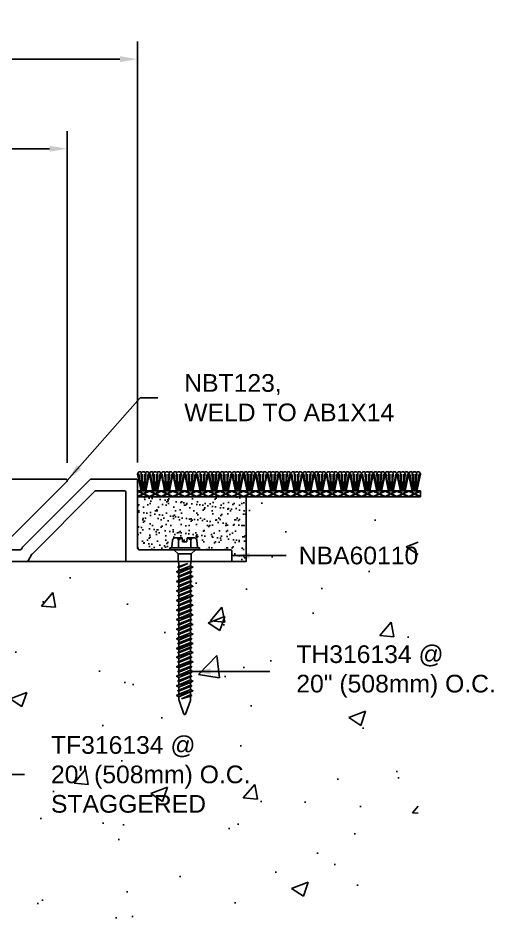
# Model space of a CAD drawing. Header units: inches. Extents: x -2.5 to 41.1, y -5.8 to 5.
# Drawn here: x 14.1 to 19.35, y -4.59 to 4.99 of the extents above; entities that cross this region are included whole.
import ezdxf

# ---------------------------------------------------------------- set-up
doc = ezdxf.new("R2010")
doc.units = ezdxf.units.IN
doc.header["$MEASUREMENT"] = 0
for name, color, linetype in [('Anchors', 4, 'Continuous'), ('Conditions', 1, 'Continuous'), ('Dimensions', 3, 'Continuous'), ('Metals', 7, 'Continuous'), ('Text', 2, 'Continuous')]:
    doc.layers.add(name, color=color, linetype=linetype)
doc.styles.add('ARIAL', font='arial.ttf')
doc.dimstyles.new('Arial', dxfattribs={"dimscale": 1.5, "dimtxt": 0.125, "dimasz": 0.125, "dimexe": 0.125, "dimexo": 0.125, "dimgap": 0.125, "dimtad": 0, "dimtih": 1, "dimtoh": 1, "dimdec": 4, "dimzin": 0, "dimdsep": 46, "dimlunit": 4, "dimtxsty": 'ARIAL', "dimcen": 0.125, "dimadec": 0, "dimazin": 0, "dimtfac": 1, "dimtdec": 4, "dimtofl": 0, "dimtmove": 0, "dimatfit": 3, "dimfxl": 0, "dimfrac": 2, "dimtolj": 1, "dimtzin": 0, "dimarcsym": 0})

# ---------------------------------------------------------------- blocks, each defined once
blk = doc.blocks.new('*D17')
at = {"layer": 'Defpoints', "color": 0}
for p in [(15.3653, 4.5514), (3.1659, 0.0837), (15.3653, 0.0837)]:
    blk.add_point(p, dxfattribs=at)
at = {"layer": 'Dimensions', "color": 0, "lineweight": -2}
for p, q in [((3.1659, 0.2712), (3.1659, 4.7389)), ((15.3653, 0.2712), (15.3653, 4.7389)), ((3.3534, 4.5514), (8.6534, 4.5514)), ((15.1778, 4.5514), (10.0917, 4.5514))]:
    blk.add_line(p, q, dxfattribs=at)
at = {"layer": 'Dimensions', "color": 0}
for points in [[(3.3534, 4.5827), (3.3534, 4.5202), (3.1659, 4.5514)], [(15.1778, 4.5827), (15.1778, 4.5202), (15.3653, 4.5514)]]:
    blk.add_solid(points, dxfattribs=at)
at = {"layer": 'Dimensions', "color": 0, "insert": (9.3725, 4.5514), "char_height": 0.1875, "attachment_point": 5, "style": 'ARIAL'}
blk.add_mtext('\\A1;1\'-0 3/16"\\P [310mm]', dxfattribs=at)
blk = doc.blocks.new('TH316134')
for p, q in [((-0.1352, 0.029), (-0.129, 0.1001)), ((-0.0967, 0.1275), (-0.0272, 0.1275)), ((-0.0645, 0.0188), (-0.0645, 0.1001)), ((-0.0232, 0.0825), (-0.0272, 0.1275)), ((0.0233, 0.0825), (0.0272, 0.1275)), ((0.0272, 0.1275), (0.0967, 0.1275)), ((0.0645, 0.0188), (0.0645, 0.1001)), ((0.1352, 0.029), (0.129, 0.1001)), ((-0.1568, 0.0188), (0.1568, 0.0188)), ((-0.1568, 0), (-0.1568, 0.0188)), ((-0.1568, 0), (0.1568, 0)), ((-0.1148, 0), (-0.0697, -0.045)), ((-0.0232, 0.0825), (0.0233, 0.0825)), ((0.1148, 0), (0.0698, -0.045)), ((0.1568, 0.0188), (0.1568, 0)), ((-0.0862, -0.2344), (0.0863, -0.1836)), ((-0.0737, -0.1836), (0.0321, -0.1471)), ((0.0321, -0.1471), (-0.0623, -0.1898)), ((-0.0623, -0.1774), (0.0321, -0.1471)), ((0.0623, -0.1707), (-0.0623, -0.2215)), ((-0.0862, -0.3359), (0.0863, -0.2852)), ((-0.0737, -0.2852), (0.0737, -0.2344)), ((0.0623, -0.1965), (-0.0623, -0.2473)), ((-0.0623, -0.279), (0.0623, -0.2282)), ((0.0623, -0.2405), (-0.0623, -0.2913)), ((0.0623, -0.2722), (-0.0623, -0.323)), ((-0.0737, -0.3867), (0.0737, -0.3359)), ((0.0623, -0.2981), (-0.0623, -0.3489)), ((-0.0623, -0.3806), (0.0623, -0.3298)), ((0.0623, -0.3421), (-0.0623, -0.3929)), ((0.0623, -0.3738), (-0.0623, -0.4246)), ((-0.0862, -0.4375), (0.0863, -0.3867)), ((-0.0737, -0.4883), (0.0737, -0.4375)), ((0.0623, -0.3996), (-0.0623, -0.4504)), ((-0.0623, -0.4821), (0.0623, -0.4313)), ((0.0623, -0.4437), (-0.0623, -0.4944)), ((0.0623, -0.4754), (-0.0623, -0.5261)), ((-0.0862, -0.5391), (0.0863, -0.4883)), ((-0.0737, -0.5898), (0.0737, -0.5391)), ((0.0623, -0.5012), (-0.0623, -0.552)), ((-0.0623, -0.5837), (0.0623, -0.5329)), ((0.0623, -0.5452), (-0.0623, -0.596)), ((-0.0862, -0.6406), (0.0863, -0.5898)), ((-0.0737, -0.6914), (0.0737, -0.6406)), ((0.0623, -0.5769), (-0.0623, -0.6277)), ((0.0623, -0.6028), (-0.0623, -0.6535)), ((-0.0623, -0.6852), (0.0623, -0.6345)), ((0.0623, -0.6468), (-0.0623, -0.6976)), ((-0.0862, -0.7422), (0.0863, -0.6914)), ((-0.0737, -0.793), (0.0737, -0.7422)), ((0.0623, -0.6785), (-0.0623, -0.7293)), ((0.0623, -0.7043), (-0.0623, -0.7551)), ((-0.0623, -0.7868), (0.0623, -0.736)), ((0.0623, -0.7484), (-0.0623, -0.7991)), ((-0.0862, -0.8437), (0.0863, -0.793)), ((-0.0737, -0.8945), (0.0737, -0.8437)), ((0.0623, -0.78), (-0.0623, -0.8308)), ((0.0623, -0.8059), (-0.0623, -0.8567)), ((-0.0623, -0.8884), (0.0623, -0.8376)), ((0.0623, -0.8499), (-0.0623, -0.9007)), ((-0.0862, -0.9453), (0.0863, -0.8945)), ((-0.0737, -0.9961), (0.0737, -0.9453)), ((0.0623, -0.8816), (-0.0623, -0.9324)), ((0.0623, -0.9075), (-0.0623, -0.9582)), ((-0.0623, -0.9899), (0.0623, -0.9391)), ((0.0623, -0.9515), (-0.0623, -1.0023)), ((-0.0862, -1.0469), (0.0863, -0.9961)), ((-0.0737, -1.0898), (0.0737, -1.0391)), ((0.0623, -0.9832), (-0.0623, -1.034)), ((0.0623, -1.009), (-0.0623, -1.0598)), ((-0.0623, -1.0837), (0.0623, -1.0329)), ((0.0623, -1.0452), (-0.0623, -1.096)), ((-0.0862, -1.1406), (0.0863, -1.0898)), ((-0.0737, -1.1914), (0.0737, -1.1406)), ((0.0623, -1.0769), (-0.0623, -1.1277)), ((0.0623, -1.1028), (-0.0623, -1.1535)), ((-0.0623, -1.1852), (0.0623, -1.1345)), ((0.0623, -1.1468), (-0.0623, -1.1976)), ((-0.0862, -1.2422), (0.0863, -1.1914)), ((-0.0737, -1.293), (0.0737, -1.2422)), ((0.0623, -1.1785), (-0.0623, -1.2293)), ((0.0623, -1.2043), (-0.0623, -1.2551)), ((-0.0623, -1.2868), (0.0623, -1.236)), ((-0.0862, -1.3437), (0.0863, -1.293)), ((0.0623, -1.2484), (-0.0623, -1.2991)), ((0.0623, -1.28), (-0.0623, -1.3308)), ((0.0623, -1.3059), (-0.0623, -1.3567)), ((-0.0623, -1.3884), (0.0623, -1.3376)), ((-0.0862, -1.4453), (0.0863, -1.3945)), ((-0.0737, -1.3945), (0.0737, -1.3437)), ((0.0623, -1.3499), (-0.0623, -1.4007)), ((0.0623, -1.3816), (-0.0623, -1.4324)), ((0.0623, -1.4075), (-0.0623, -1.4582)), ((-0.0862, -1.5469), (0.0863, -1.4961)), ((-0.0737, -1.4961), (0.0737, -1.4453)), ((-0.0623, -1.4899), (0.0623, -1.4391)), ((0.0623, -1.4515), (-0.0623, -1.5023)), ((0.0623, -1.4832), (-0.0623, -1.534)), ((0.0623, -1.509), (-0.0623, -1.5598)), ((-0.0335, -1.5838), (0.0623, -1.5407)), ((-0.0335, -1.5838), (0.0737, -1.5469)), ((0.0623, -1.553), (-0.0335, -1.5838))]:
    blk.add_line(p, q)
blk.add_lwpolyline([(0.0698, -0.045), (-0.0697, -0.045), (-0.0697, -0.1121, 0.052126), (-0.0687, -0.1217), (-0.0633, -0.1477, -0.052126), (-0.0623, -0.1573), (-0.0623, -0.1774), (-0.0737, -0.1836), (-0.0623, -0.1898), (-0.0623, -0.2215), (-0.0862, -0.2344), (-0.0623, -0.2473), (-0.0623, -0.279), (-0.0737, -0.2852), (-0.0623, -0.2913), (-0.0623, -0.323), (-0.0862, -0.3359), (-0.0623, -0.3489), (-0.0623, -0.3806), (-0.0737, -0.3867), (-0.0623, -0.3929), (-0.0623, -0.4246), (-0.0862, -0.4375), (-0.0623, -0.4504), (-0.0623, -0.4821), (-0.0737, -0.4883), (-0.0623, -0.4944), (-0.0623, -0.5261), (-0.0862, -0.5391), (-0.0623, -0.552), (-0.0623, -0.5837), (-0.0737, -0.5898), (-0.0623, -0.596), (-0.0623, -0.6277), (-0.0862, -0.6406), (-0.0623, -0.6535), (-0.0623, -0.6852), (-0.0737, -0.6914), (-0.0623, -0.6976), (-0.0623, -0.7293), (-0.0862, -0.7422), (-0.0623, -0.7551), (-0.0623, -0.7868), (-0.0737, -0.793), (-0.0623, -0.7991), (-0.0623, -0.8308), (-0.0862, -0.8437), (-0.0623, -0.8567), (-0.0623, -0.8884), (-0.0737, -0.8945), (-0.0623, -0.9007), (-0.0623, -0.9324), (-0.0862, -0.9453), (-0.0623, -0.9582), (-0.0623, -0.9899), (-0.0737, -0.9961), (-0.0623, -1.0023), (-0.0623, -1.034), (-0.0862, -1.0469), (-0.0623, -1.0598), (-0.0623, -1.0837), (-0.0737, -1.0898), (-0.0623, -1.096), (-0.0623, -1.1277), (-0.0862, -1.1406), (-0.0623, -1.1535), (-0.0623, -1.1852), (-0.0737, -1.1914), (-0.0623, -1.1976), (-0.0623, -1.2293), (-0.0862, -1.2422), (-0.0623, -1.2551), (-0.0623, -1.2868), (-0.0737, -1.293), (-0.0623, -1.2991), (-0.0623, -1.3308), (-0.0862, -1.3437), (-0.0623, -1.3567), (-0.0623, -1.3884), (-0.0737, -1.3945), (-0.0623, -1.4007), (-0.0623, -1.4324), (-0.0862, -1.4453), (-0.0623, -1.4582), (-0.0623, -1.4899), (-0.0737, -1.4961), (-0.0623, -1.5023), (-0.0623, -1.534), (-0.0862, -1.5469), (-0.0623, -1.5598), (-0.0623, -1.5857, 0.084437), (-0.0596, -1.601), (-0.0096, -1.7438, 0.648167), (0.0096, -1.7438), (0.0596, -1.601, 0.084437), (0.0623, -1.5857), (0.0623, -1.553), (0.0737, -1.5469), (0.0623, -1.5407), (0.0623, -1.509), (0.0863, -1.4961), (0.0623, -1.4832), (0.0623, -1.4515), (0.0737, -1.4453), (0.0623, -1.4391), (0.0623, -1.4075), (0.0863, -1.3945), (0.0623, -1.3816), (0.0623, -1.3499), (0.0737, -1.3437), (0.0623, -1.3376), (0.0623, -1.3059), (0.0863, -1.293), (0.0623, -1.28), (0.0623, -1.2484), (0.0737, -1.2422), (0.0623, -1.236), (0.0623, -1.2043), (0.0863, -1.1914), (0.0623, -1.1785), (0.0623, -1.1468), (0.0737, -1.1406), (0.0623, -1.1345), (0.0623, -1.1028), (0.0863, -1.0898), (0.0623, -1.0769), (0.0623, -1.0452), (0.0737, -1.0391), (0.0623, -1.0329), (0.0623, -1.009), (0.0863, -0.9961), (0.0623, -0.9832), (0.0623, -0.9515), (0.0737, -0.9453), (0.0623, -0.9391), (0.0623, -0.9075), (0.0863, -0.8945), (0.0623, -0.8816), (0.0623, -0.8499), (0.0737, -0.8437), (0.0623, -0.8376), (0.0623, -0.8059), (0.0863, -0.793), (0.0623, -0.78), (0.0623, -0.7484), (0.0737, -0.7422), (0.0623, -0.736), (0.0623, -0.7043), (0.0863, -0.6914), (0.0623, -0.6785), (0.0623, -0.6468), (0.0737, -0.6406), (0.0623, -0.6345), (0.0623, -0.6028), (0.0863, -0.5898), (0.0623, -0.5769), (0.0623, -0.5452), (0.0737, -0.5391), (0.0623, -0.5329), (0.0623, -0.5012), (0.0863, -0.4883), (0.0623, -0.4754), (0.0623, -0.4437), (0.0737, -0.4375), (0.0623, -0.4313), (0.0623, -0.3996), (0.0863, -0.3867), (0.0623, -0.3738), (0.0623, -0.3421), (0.0737, -0.3359), (0.0623, -0.3298), (0.0623, -0.2981), (0.0863, -0.2852), (0.0623, -0.2722), (0.0623, -0.2405), (0.0737, -0.2344), (0.0623, -0.2282), (0.0623, -0.1965), (0.0863, -0.1836), (0.0623, -0.1707), (0.0623, -0.1573, -0.052126), (0.0633, -0.1477), (0.0687, -0.1217, 0.052126), (0.0698, -0.1121)], format="xyb", close=True)
for centre, radius, start, end in [((-0.0967, 0.0948), 0.0327, 9.28497, 170.71503), ((0, 0.0379), 0.0896, 107.42152, 136.04074), ((0, 0.0379), 0.0896, 43.95926, 72.57848), ((0.0967, 0.0948), 0.0327, 9.28497, 170.71503), ((-0.1464, 0.03), 0.0112, 270, 355), ((0.1464, 0.03), 0.0112, 185, 270)]:
    blk.add_arc(centre, radius, start, end)
blk = doc.blocks.new('*D21')
at = {"layer": 'Defpoints', "color": 0}
for p in [(3.9163, 3.6001), (3.9163, 0.0787), (14.6194, 0.0787)]:
    blk.add_point(p, dxfattribs=at)
at = {"layer": 'Dimensions', "color": 0, "lineweight": -2}
for p, q in [((3.9163, 0.2662), (3.9163, 3.7876)), ((14.6194, 0.2662), (14.6194, 3.7876)), ((4.1038, 3.6001), (8.5948, 3.6001)), ((14.4319, 3.6001), (10.0445, 3.6001))]:
    blk.add_line(p, q, dxfattribs=at)
at = {"layer": 'Dimensions', "color": 0}
for points in [[(4.1038, 3.6313), (4.1038, 3.5688), (3.9163, 3.6001)], [(14.4319, 3.6313), (14.4319, 3.5688), (14.6194, 3.6001)]]:
    blk.add_solid(points, dxfattribs=at)
at = {"layer": 'Dimensions', "color": 0, "insert": (9.3196, 3.6001), "char_height": 0.1875, "attachment_point": 5, "style": 'ARIAL'}
blk.add_mtext('\\A1;10 11/16"\\P [272mm]', dxfattribs=at)
blk = doc.blocks.new('NBT123')
blk.add_lwpolyline([(-0.985, 0.61, 0.414214), (-1, 0.625), (-1.8238, 0.625, 0.668179), (-1.8344, 0.5994), (-1.1144, -0.1206, 0.198912), (-1.1038, -0.125), (0, -0.125, 0.414214), (0.015, -0.11), (0.015, -0.015, 0.414214), (0, 0), (-0.97, 0, -0.414214), (-0.985, 0.015)], format="xyb", close=True)
blk = doc.blocks.new('*U29')
for p, q in [((3, 0.0625), (0, 0.0625)), ((0, 0.0625), (0, 0)), ((0, 0.0603), (0.058, 0.0312)), ((0.058, 0.0312), (0, 0.0022)), ((0, 0), (3, 0)), ((0.0045, 0.0625), (0.0625, 0.0335)), ((0.0625, 0.029), (0.0045, 0)), ((0.1205, 0.0625), (0.0625, 0.0335)), ((0.0625, 0.029), (0.1205, 0)), ((0.125, 0.0603), (0.067, 0.0312)), ((0.067, 0.0312), (0.125, 0.0022)), ((0.125, 0.0603), (0.183, 0.0312)), ((0.183, 0.0312), (0.125, 0.0022)), ((0.1295, 0.0625), (0.1875, 0.0335)), ((0.1875, 0.029), (0.1295, 0)), ((0.2455, 0.0625), (0.1875, 0.0335)), ((0.1875, 0.029), (0.2455, 0)), ((0.25, 0.0603), (0.192, 0.0312)), ((0.192, 0.0312), (0.25, 0.0022)), ((0.25, 0.0603), (0.308, 0.0312)), ((0.308, 0.0312), (0.25, 0.0022)), ((0.2545, 0.0625), (0.3125, 0.0335)), ((0.3125, 0.029), (0.2545, 0)), ((0.3705, 0.0625), (0.3125, 0.0335)), ((0.3125, 0.029), (0.3705, 0)), ((0.375, 0.0603), (0.317, 0.0312)), ((0.317, 0.0312), (0.375, 0.0022)), ((0.375, 0.0603), (0.433, 0.0312)), ((0.433, 0.0312), (0.375, 0.0022)), ((0.3795, 0.0625), (0.4375, 0.0335)), ((0.4375, 0.029), (0.3795, 0)), ((0.4955, 0.0625), (0.4375, 0.0335)), ((0.4375, 0.029), (0.4955, 0)), ((0.5, 0.0603), (0.442, 0.0312)), ((0.442, 0.0312), (0.5, 0.0022)), ((0.5, 0.0603), (0.558, 0.0312)), ((0.558, 0.0312), (0.5, 0.0022)), ((0.5045, 0.0625), (0.5625, 0.0335)), ((0.5625, 0.029), (0.5045, 0)), ((0.6205, 0.0625), (0.5625, 0.0335)), ((0.5625, 0.029), (0.6205, 0)), ((0.625, 0.0603), (0.567, 0.0312)), ((0.567, 0.0312), (0.625, 0.0022)), ((0.625, 0.0603), (0.683, 0.0312)), ((0.683, 0.0312), (0.625, 0.0022)), ((0.6295, 0.0625), (0.6875, 0.0335)), ((0.6875, 0.029), (0.6295, 0)), ((0.7455, 0.0625), (0.6875, 0.0335)), ((0.6875, 0.029), (0.7455, 0)), ((0.75, 0.0603), (0.692, 0.0312)), ((0.692, 0.0312), (0.75, 0.0022)), ((0.75, 0.0603), (0.808, 0.0312)), ((0.808, 0.0312), (0.75, 0.0022)), ((0.7545, 0.0625), (0.8125, 0.0335)), ((0.8125, 0.029), (0.7545, 0)), ((0.8705, 0.0625), (0.8125, 0.0335)), ((0.8125, 0.029), (0.8705, 0)), ((0.875, 0.0603), (0.817, 0.0312)), ((0.817, 0.0312), (0.875, 0.0022)), ((0.875, 0.0603), (0.933, 0.0312)), ((0.933, 0.0312), (0.875, 0.0022)), ((0.8795, 0.0625), (0.9375, 0.0335)), ((0.9375, 0.029), (0.8795, 0)), ((0.9955, 0.0625), (0.9375, 0.0335)), ((0.9375, 0.029), (0.9955, 0)), ((1, 0.0603), (0.942, 0.0312)), ((0.942, 0.0312), (1, 0.0022)), ((1, 0.0603), (1.058, 0.0312)), ((1.058, 0.0312), (1, 0.0022)), ((1.0045, 0.0625), (1.0625, 0.0335)), ((1.0625, 0.029), (1.0045, 0)), ((1.1205, 0.0625), (1.0625, 0.0335)), ((1.0625, 0.029), (1.1205, 0)), ((1.125, 0.0603), (1.067, 0.0312)), ((1.067, 0.0312), (1.125, 0.0022)), ((1.125, 0.0603), (1.183, 0.0312)), ((1.183, 0.0312), (1.125, 0.0022)), ((1.1295, 0.0625), (1.1875, 0.0335)), ((1.1875, 0.029), (1.1295, 0)), ((1.2455, 0.0625), (1.1875, 0.0335)), ((1.1875, 0.029), (1.2455, 0)), ((1.25, 0.0603), (1.192, 0.0312)), ((1.192, 0.0312), (1.25, 0.0022)), ((1.25, 0.0603), (1.308, 0.0312)), ((1.308, 0.0312), (1.25, 0.0022)), ((1.2545, 0.0625), (1.3125, 0.0335)), ((1.3125, 0.029), (1.2545, 0)), ((1.3705, 0.0625), (1.3125, 0.0335)), ((1.3125, 0.029), (1.3705, 0)), ((1.375, 0.0603), (1.317, 0.0312)), ((1.317, 0.0312), (1.375, 0.0022)), ((1.375, 0.0603), (1.433, 0.0312)), ((1.433, 0.0312), (1.375, 0.0022)), ((1.3795, 0.0625), (1.4375, 0.0335)), ((1.4375, 0.029), (1.3795, 0)), ((1.4955, 0.0625), (1.4375, 0.0335)), ((1.4375, 0.029), (1.4955, 0)), ((1.5, 0.0603), (1.442, 0.0312)), ((1.442, 0.0312), (1.5, 0.0022)), ((1.5, 0.0603), (1.558, 0.0312)), ((1.558, 0.0312), (1.5, 0.0022)), ((1.5045, 0.0625), (1.5625, 0.0335)), ((1.5625, 0.029), (1.5045, 0)), ((1.6205, 0.0625), (1.5625, 0.0335)), ((1.5625, 0.029), (1.6205, 0)), ((1.625, 0.0603), (1.567, 0.0312)), ((1.567, 0.0312), (1.625, 0.0022)), ((1.625, 0.0603), (1.683, 0.0312)), ((1.683, 0.0312), (1.625, 0.0022)), ((1.6295, 0.0625), (1.6875, 0.0335)), ((1.6875, 0.029), (1.6295, 0)), ((1.7455, 0.0625), (1.6875, 0.0335)), ((1.6875, 0.029), (1.7455, 0)), ((1.75, 0.0603), (1.692, 0.0312)), ((1.692, 0.0312), (1.75, 0.0022)), ((1.75, 0.0603), (1.808, 0.0312)), ((1.808, 0.0312), (1.75, 0.0022)), ((1.7545, 0.0625), (1.8125, 0.0335)), ((1.8125, 0.029), (1.7545, 0)), ((1.8705, 0.0625), (1.8125, 0.0335)), ((1.8125, 0.029), (1.8705, 0)), ((1.875, 0.0603), (1.817, 0.0312)), ((1.817, 0.0312), (1.875, 0.0022)), ((1.875, 0.0603), (1.933, 0.0312)), ((1.933, 0.0312), (1.875, 0.0022)), ((1.8795, 0.0625), (1.9375, 0.0335)), ((1.9375, 0.029), (1.8795, 0)), ((1.9955, 0.0625), (1.9375, 0.0335)), ((1.9375, 0.029), (1.9955, 0)), ((2, 0.0603), (1.942, 0.0312)), ((1.942, 0.0312), (2, 0.0022)), ((2, 0.0603), (2.058, 0.0312)), ((2.058, 0.0312), (2, 0.0022)), ((2.0045, 0.0625), (2.0625, 0.0335)), ((2.0625, 0.029), (2.0045, 0)), ((2.1205, 0.0625), (2.0625, 0.0335)), ((2.0625, 0.029), (2.1205, 0)), ((2.125, 0.0603), (2.067, 0.0312)), ((2.067, 0.0312), (2.125, 0.0022)), ((2.125, 0.0603), (2.183, 0.0312)), ((2.183, 0.0312), (2.125, 0.0022)), ((2.1295, 0.0625), (2.1875, 0.0335)), ((2.1875, 0.029), (2.1295, 0)), ((2.2455, 0.0625), (2.1875, 0.0335)), ((2.1875, 0.029), (2.2455, 0)), ((2.25, 0.0603), (2.192, 0.0312)), ((2.192, 0.0312), (2.25, 0.0022)), ((2.25, 0.0603), (2.308, 0.0312)), ((2.308, 0.0312), (2.25, 0.0022)), ((2.2545, 0.0625), (2.3125, 0.0335)), ((2.3125, 0.029), (2.2545, 0)), ((2.3705, 0.0625), (2.3125, 0.0335)), ((2.3125, 0.029), (2.3705, 0)), ((2.375, 0.0603), (2.317, 0.0312)), ((2.317, 0.0312), (2.375, 0.0022)), ((2.375, 0.0603), (2.433, 0.0312)), ((2.433, 0.0312), (2.375, 0.0022)), ((2.3795, 0.0625), (2.4375, 0.0335)), ((2.4375, 0.029), (2.3795, 0)), ((2.4955, 0.0625), (2.4375, 0.0335)), ((2.4375, 0.029), (2.4955, 0)), ((2.5, 0.0603), (2.442, 0.0312)), ((2.442, 0.0312), (2.5, 0.0022)), ((2.5, 0.0603), (2.558, 0.0312)), ((2.558, 0.0312), (2.5, 0.0022)), ((2.5045, 0.0625), (2.5625, 0.0335)), ((2.5625, 0.029), (2.5045, 0)), ((2.6205, 0.0625), (2.5625, 0.0335)), ((2.5625, 0.029), (2.6205, 0)), ((2.625, 0.0603), (2.567, 0.0312)), ((2.567, 0.0312), (2.625, 0.0022)), ((2.625, 0.0603), (2.683, 0.0312)), ((2.683, 0.0312), (2.625, 0.0022)), ((2.6295, 0.0625), (2.6875, 0.0335)), ((2.6875, 0.029), (2.6295, 0)), ((2.7455, 0.0625), (2.6875, 0.0335)), ((2.6875, 0.029), (2.7455, 0)), ((2.75, 0.0603), (2.692, 0.0312)), ((2.692, 0.0312), (2.75, 0.0022)), ((2.75, 0.0603), (2.808, 0.0312)), ((2.808, 0.0312), (2.75, 0.0022)), ((2.7545, 0.0625), (2.8125, 0.0335)), ((2.8125, 0.029), (2.7545, 0)), ((2.8705, 0.0625), (2.8125, 0.0335)), ((2.8125, 0.029), (2.8705, 0)), ((2.875, 0.0603), (2.817, 0.0312)), ((2.817, 0.0312), (2.875, 0.0022)), ((2.875, 0.0603), (2.933, 0.0312)), ((2.933, 0.0312), (2.875, 0.0022)), ((2.8795, 0.0625), (2.9375, 0.0335)), ((2.9375, 0.029), (2.8795, 0)), ((2.9955, 0.0625), (2.9375, 0.0335)), ((2.9375, 0.029), (2.9955, 0)), ((3, 0.0603), (2.942, 0.0312)), ((2.942, 0.0312), (3, 0.0022)), ((3, 0), (3, 0.0625))]:
    blk.add_line(p, q)
for points in [[(-0.0001, 0.2412), (0.0373, 0.0625)], [(0.0119, 0.243), (0.0369, 0.0642)], [(0.0374, 0.2412), (0.0499, 0.0625)], [(0.0499, 0.0625), (0.0499, 0.2412)], [(0.0742, 0.0625), (0.0742, 0.2412)], [(0.0867, 0.2412), (0.0742, 0.0625)], [(0.1242, 0.2412), (0.0868, 0.0625)], [(0.1122, 0.243), (0.0872, 0.0642)], [(0.1249, 0.2412), (0.1623, 0.0625)], [(0.1369, 0.243), (0.1619, 0.0642)], [(0.1624, 0.2412), (0.1749, 0.0625)], [(0.1749, 0.0625), (0.1749, 0.2412)], [(0.1992, 0.0625), (0.1992, 0.2412)], [(0.2117, 0.2412), (0.1992, 0.0625)], [(0.2492, 0.2412), (0.2118, 0.0625)], [(0.2372, 0.243), (0.2122, 0.0642)], [(0.2499, 0.2412), (0.2873, 0.0625)], [(0.2619, 0.243), (0.2869, 0.0642)], [(0.2874, 0.2412), (0.2999, 0.0625)], [(0.2999, 0.0625), (0.2999, 0.2412)], [(0.3242, 0.0625), (0.3242, 0.2412)], [(0.3367, 0.2412), (0.3242, 0.0625)], [(0.3742, 0.2412), (0.3368, 0.0625)], [(0.3622, 0.243), (0.3372, 0.0642)], [(0.3749, 0.2412), (0.4123, 0.0625)], [(0.3869, 0.243), (0.4119, 0.0642)], [(0.4124, 0.2412), (0.4249, 0.0625)], [(0.4249, 0.0625), (0.4249, 0.2412)], [(0.4492, 0.0625), (0.4492, 0.2412)], [(0.4617, 0.2412), (0.4492, 0.0625)], [(0.4992, 0.2412), (0.4618, 0.0625)], [(0.4872, 0.243), (0.4622, 0.0642)], [(0.4999, 0.2412), (0.5373, 0.0625)], [(0.5119, 0.243), (0.5369, 0.0642)], [(0.5374, 0.2412), (0.5499, 0.0625)], [(0.5499, 0.0625), (0.5499, 0.2412)], [(0.5742, 0.0625), (0.5742, 0.2412)], [(0.5867, 0.2412), (0.5742, 0.0625)], [(0.6242, 0.2412), (0.5868, 0.0625)], [(0.6122, 0.243), (0.5872, 0.0642)], [(0.6249, 0.2412), (0.6623, 0.0625)], [(0.6369, 0.243), (0.6619, 0.0642)], [(0.6624, 0.2412), (0.6749, 0.0625)], [(0.6749, 0.0625), (0.6749, 0.2412)], [(0.6992, 0.0625), (0.6992, 0.2412)], [(0.7117, 0.2412), (0.6992, 0.0625)], [(0.7492, 0.2412), (0.7118, 0.0625)], [(0.7372, 0.243), (0.7122, 0.0642)], [(0.7499, 0.2412), (0.7873, 0.0625)], [(0.7619, 0.243), (0.7869, 0.0642)], [(0.7874, 0.2412), (0.7999, 0.0625)], [(0.7999, 0.0625), (0.7999, 0.2412)], [(0.8242, 0.0625), (0.8242, 0.2412)], [(0.8367, 0.2412), (0.8242, 0.0625)], [(0.8742, 0.2412), (0.8368, 0.0625)], [(0.8622, 0.243), (0.8372, 0.0642)], [(0.8749, 0.2412), (0.9123, 0.0625)], [(0.8869, 0.243), (0.9119, 0.0642)], [(0.9124, 0.2412), (0.9249, 0.0625)], [(0.9249, 0.0625), (0.9249, 0.2412)], [(0.9492, 0.0625), (0.9492, 0.2412)], [(0.9617, 0.2412), (0.9492, 0.0625)], [(0.9992, 0.2412), (0.9618, 0.0625)], [(0.9872, 0.243), (0.9622, 0.0642)], [(0.9999, 0.2412), (1.0373, 0.0625)], [(1.0119, 0.243), (1.0369, 0.0642)], [(1.0374, 0.2412), (1.0499, 0.0625)], [(1.0499, 0.0625), (1.0499, 0.2412)], [(1.0742, 0.0625), (1.0742, 0.2412)], [(1.0867, 0.2412), (1.0742, 0.0625)], [(1.1242, 0.2412), (1.0868, 0.0625)], [(1.1122, 0.243), (1.0872, 0.0642)], [(1.1249, 0.2412), (1.1623, 0.0625)], [(1.1369, 0.243), (1.1619, 0.0642)], [(1.1624, 0.2412), (1.1749, 0.0625)], [(1.1749, 0.0625), (1.1749, 0.2412)], [(1.1992, 0.0625), (1.1992, 0.2412)], [(1.2117, 0.2412), (1.1992, 0.0625)], [(1.2492, 0.2412), (1.2118, 0.0625)], [(1.2372, 0.243), (1.2122, 0.0642)], [(1.2499, 0.2412), (1.2873, 0.0625)], [(1.2619, 0.243), (1.2869, 0.0642)], [(1.2874, 0.2412), (1.2999, 0.0625)], [(1.2999, 0.0625), (1.2999, 0.2412)], [(1.3242, 0.0625), (1.3242, 0.2412)], [(1.3367, 0.2412), (1.3242, 0.0625)], [(1.3742, 0.2412), (1.3368, 0.0625)], [(1.3622, 0.243), (1.3372, 0.0642)], [(1.3749, 0.2412), (1.4123, 0.0625)], [(1.3869, 0.243), (1.4119, 0.0642)], [(1.4124, 0.2412), (1.4249, 0.0625)], [(1.4249, 0.0625), (1.4249, 0.2412)], [(1.4492, 0.0625), (1.4492, 0.2412)], [(1.4617, 0.2412), (1.4492, 0.0625)], [(1.4992, 0.2412), (1.4618, 0.0625)], [(1.4872, 0.243), (1.4622, 0.0642)], [(1.4999, 0.2412), (1.5373, 0.0625)], [(1.5119, 0.243), (1.5369, 0.0642)], [(1.5374, 0.2412), (1.5499, 0.0625)], [(1.5499, 0.0625), (1.5499, 0.2412)], [(1.5742, 0.0625), (1.5742, 0.2412)], [(1.5867, 0.2412), (1.5742, 0.0625)], [(1.6242, 0.2412), (1.5868, 0.0625)], [(1.6122, 0.243), (1.5872, 0.0642)], [(1.6249, 0.2412), (1.6623, 0.0625)], [(1.6369, 0.243), (1.6619, 0.0642)], [(1.6624, 0.2412), (1.6749, 0.0625)], [(1.6749, 0.0625), (1.6749, 0.2412)], [(1.6992, 0.0625), (1.6992, 0.2412)], [(1.7117, 0.2412), (1.6992, 0.0625)], [(1.7492, 0.2412), (1.7118, 0.0625)], [(1.7372, 0.243), (1.7122, 0.0642)], [(1.7499, 0.2412), (1.7873, 0.0625)], [(1.7619, 0.243), (1.7869, 0.0642)], [(1.7874, 0.2412), (1.7999, 0.0625)], [(1.7999, 0.0625), (1.7999, 0.2412)], [(1.8242, 0.0625), (1.8242, 0.2412)], [(1.8367, 0.2412), (1.8242, 0.0625)], [(1.8742, 0.2412), (1.8368, 0.0625)], [(1.8622, 0.243), (1.8372, 0.0642)], [(1.8749, 0.2412), (1.9123, 0.0625)], [(1.8869, 0.243), (1.9119, 0.0642)], [(1.9124, 0.2412), (1.9249, 0.0625)], [(1.9249, 0.0625), (1.9249, 0.2412)], [(1.9492, 0.0625), (1.9492, 0.2412)], [(1.9617, 0.2412), (1.9492, 0.0625)], [(1.9992, 0.2412), (1.9618, 0.0625)], [(1.9872, 0.243), (1.9622, 0.0642)], [(1.9999, 0.2412), (2.0373, 0.0625)], [(2.0119, 0.243), (2.0369, 0.0642)], [(2.0374, 0.2412), (2.0499, 0.0625)], [(2.0499, 0.0625), (2.0499, 0.2412)], [(2.0742, 0.0625), (2.0742, 0.2412)], [(2.0867, 0.2412), (2.0742, 0.0625)], [(2.1242, 0.2412), (2.0868, 0.0625)], [(2.1122, 0.243), (2.0872, 0.0642)], [(2.1249, 0.2412), (2.1623, 0.0625)], [(2.1369, 0.243), (2.1619, 0.0642)], [(2.1624, 0.2412), (2.1749, 0.0625)], [(2.1749, 0.0625), (2.1749, 0.2412)], [(2.1992, 0.0625), (2.1992, 0.2412)], [(2.2117, 0.2412), (2.1992, 0.0625)], [(2.2492, 0.2412), (2.2118, 0.0625)], [(2.2372, 0.243), (2.2122, 0.0642)], [(2.2499, 0.2412), (2.2873, 0.0625)], [(2.2619, 0.243), (2.2869, 0.0642)], [(2.2874, 0.2412), (2.2999, 0.0625)], [(2.2999, 0.0625), (2.2999, 0.2412)], [(2.3242, 0.0625), (2.3242, 0.2412)], [(2.3367, 0.2412), (2.3242, 0.0625)], [(2.3742, 0.2412), (2.3368, 0.0625)], [(2.3622, 0.243), (2.3372, 0.0642)], [(2.3749, 0.2412), (2.4123, 0.0625)], [(2.3869, 0.243), (2.4119, 0.0642)], [(2.4124, 0.2412), (2.4249, 0.0625)], [(2.4249, 0.0625), (2.4249, 0.2412)], [(2.4492, 0.0625), (2.4492, 0.2412)], [(2.4617, 0.2412), (2.4492, 0.0625)], [(2.4992, 0.2412), (2.4618, 0.0625)], [(2.4872, 0.243), (2.4622, 0.0642)], [(2.4999, 0.2412), (2.5373, 0.0625)], [(2.5119, 0.243), (2.5369, 0.0642)], [(2.5374, 0.2412), (2.5499, 0.0625)], [(2.5499, 0.0625), (2.5499, 0.2412)], [(2.5742, 0.0625), (2.5742, 0.2412)], [(2.5867, 0.2412), (2.5742, 0.0625)], [(2.6242, 0.2412), (2.5868, 0.0625)], [(2.6122, 0.243), (2.5872, 0.0642)], [(2.6249, 0.2412), (2.6623, 0.0625)], [(2.6369, 0.243), (2.6619, 0.0642)], [(2.6624, 0.2412), (2.6749, 0.0625)], [(2.6749, 0.0625), (2.6749, 0.2412)], [(2.6992, 0.0625), (2.6992, 0.2412)], [(2.7117, 0.2412), (2.6992, 0.0625)], [(2.7492, 0.2412), (2.7118, 0.0625)], [(2.7372, 0.243), (2.7122, 0.0642)], [(2.7499, 0.2412), (2.7873, 0.0625)], [(2.7619, 0.243), (2.7869, 0.0642)], [(2.7874, 0.2412), (2.7999, 0.0625)], [(2.7999, 0.0625), (2.7999, 0.2412)], [(2.8242, 0.0625), (2.8242, 0.2412)], [(2.8367, 0.2412), (2.8242, 0.0625)], [(2.8742, 0.2412), (2.8368, 0.0625)], [(2.8622, 0.243), (2.8372, 0.0642)], [(2.8749, 0.2412), (2.9123, 0.0625)], [(2.8869, 0.243), (2.9119, 0.0642)], [(2.9124, 0.2412), (2.9249, 0.0625)], [(2.9249, 0.0625), (2.9249, 0.2412)], [(2.9492, 0.0625), (2.9492, 0.2412)], [(2.9617, 0.2412), (2.9492, 0.0625)], [(2.9992, 0.2412), (2.9618, 0.0625)], [(2.9872, 0.243), (2.9622, 0.0642)], [(0.0352, 0.1625), (0.0495, 0.0625)], [(0.062, 0.0625), (0.062, 0.1625)], [(0.0889, 0.1625), (0.0746, 0.0625)], [(0.1602, 0.1625), (0.1745, 0.0625)], [(0.187, 0.0625), (0.187, 0.1625)], [(0.2139, 0.1625), (0.1996, 0.0625)], [(0.2852, 0.1625), (0.2995, 0.0625)], [(0.312, 0.0625), (0.312, 0.1625)], [(0.3389, 0.1625), (0.3246, 0.0625)], [(0.4102, 0.1625), (0.4245, 0.0625)], [(0.437, 0.0625), (0.437, 0.1625)], [(0.4639, 0.1625), (0.4496, 0.0625)], [(0.5352, 0.1625), (0.5495, 0.0625)], [(0.562, 0.0625), (0.562, 0.1625)], [(0.5889, 0.1625), (0.5746, 0.0625)], [(0.6602, 0.1625), (0.6745, 0.0625)], [(0.687, 0.0625), (0.687, 0.1625)], [(0.7139, 0.1625), (0.6996, 0.0625)], [(0.7852, 0.1625), (0.7995, 0.0625)], [(0.812, 0.0625), (0.812, 0.1625)], [(0.8389, 0.1625), (0.8246, 0.0625)], [(0.9102, 0.1625), (0.9245, 0.0625)], [(0.937, 0.0625), (0.937, 0.1625)], [(0.9639, 0.1625), (0.9496, 0.0625)], [(1.0352, 0.1625), (1.0495, 0.0625)], [(1.062, 0.0625), (1.062, 0.1625)], [(1.0889, 0.1625), (1.0746, 0.0625)], [(1.1602, 0.1625), (1.1745, 0.0625)], [(1.187, 0.0625), (1.187, 0.1625)], [(1.2139, 0.1625), (1.1996, 0.0625)], [(1.2852, 0.1625), (1.2995, 0.0625)], [(1.312, 0.0625), (1.312, 0.1625)], [(1.3389, 0.1625), (1.3246, 0.0625)], [(1.4102, 0.1625), (1.4245, 0.0625)], [(1.437, 0.0625), (1.437, 0.1625)], [(1.4639, 0.1625), (1.4496, 0.0625)], [(1.5352, 0.1625), (1.5495, 0.0625)], [(1.562, 0.0625), (1.562, 0.1625)], [(1.5889, 0.1625), (1.5746, 0.0625)], [(1.6602, 0.1625), (1.6745, 0.0625)], [(1.687, 0.0625), (1.687, 0.1625)], [(1.7139, 0.1625), (1.6996, 0.0625)], [(1.7852, 0.1625), (1.7995, 0.0625)], [(1.812, 0.0625), (1.812, 0.1625)], [(1.8389, 0.1625), (1.8246, 0.0625)], [(1.9102, 0.1625), (1.9245, 0.0625)], [(1.937, 0.0625), (1.937, 0.1625)], [(1.9639, 0.1625), (1.9496, 0.0625)], [(2.0352, 0.1625), (2.0495, 0.0625)], [(2.062, 0.0625), (2.062, 0.1625)], [(2.0889, 0.1625), (2.0746, 0.0625)], [(2.1602, 0.1625), (2.1745, 0.0625)], [(2.187, 0.0625), (2.187, 0.1625)], [(2.2139, 0.1625), (2.1996, 0.0625)], [(2.2852, 0.1625), (2.2995, 0.0625)], [(2.312, 0.0625), (2.312, 0.1625)], [(2.3389, 0.1625), (2.3246, 0.0625)], [(2.4102, 0.1625), (2.4245, 0.0625)], [(2.437, 0.0625), (2.437, 0.1625)], [(2.4639, 0.1625), (2.4496, 0.0625)], [(2.5352, 0.1625), (2.5495, 0.0625)], [(2.562, 0.0625), (2.562, 0.1625)], [(2.5889, 0.1625), (2.5746, 0.0625)], [(2.6602, 0.1625), (2.6745, 0.0625)], [(2.687, 0.0625), (2.687, 0.1625)], [(2.7139, 0.1625), (2.6996, 0.0625)], [(2.7852, 0.1625), (2.7995, 0.0625)], [(2.812, 0.0625), (2.812, 0.1625)], [(2.8389, 0.1625), (2.8246, 0.0625)], [(2.9102, 0.1625), (2.9245, 0.0625)], [(2.937, 0.0625), (2.937, 0.1625)], [(2.9639, 0.1625), (2.9496, 0.0625)]]:
    blk.add_lwpolyline(points)
for centre, radius, start, end in [((0.0249, 0.2412), 0.025, 41.211, 180), ((0.062, 0.2412), 0.0247, 0, 180), ((0.0992, 0.2412), 0.025, 0, 138.789), ((0.1499, 0.2412), 0.025, 41.211, 180), ((0.187, 0.2412), 0.0247, 0, 180), ((0.2242, 0.2412), 0.025, 0, 138.789), ((0.2749, 0.2412), 0.025, 41.211, 180), ((0.312, 0.2412), 0.0247, 0, 180), ((0.3492, 0.2412), 0.025, 0, 138.789), ((0.3999, 0.2412), 0.025, 41.211, 180), ((0.437, 0.2412), 0.0247, 0, 180), ((0.4742, 0.2412), 0.025, 0, 138.789), ((0.5249, 0.2412), 0.025, 41.211, 180), ((0.562, 0.2412), 0.0247, 0, 180), ((0.5992, 0.2412), 0.025, 0, 138.789), ((0.6499, 0.2412), 0.025, 41.211, 180), ((0.687, 0.2412), 0.0247, 0, 180), ((0.7242, 0.2412), 0.025, 0, 138.789), ((0.7749, 0.2412), 0.025, 41.211, 180), ((0.812, 0.2412), 0.0247, 0, 180), ((0.8492, 0.2412), 0.025, 0, 138.789), ((0.8999, 0.2412), 0.025, 41.211, 180), ((0.937, 0.2412), 0.0247, 0, 180), ((0.9742, 0.2412), 0.025, 0, 138.789), ((1.0249, 0.2412), 0.025, 41.211, 180), ((1.062, 0.2412), 0.0247, 0, 180), ((1.0992, 0.2412), 0.025, 0, 138.789), ((1.1499, 0.2412), 0.025, 41.211, 180), ((1.187, 0.2412), 0.0247, 0, 180), ((1.2242, 0.2412), 0.025, 0, 138.789), ((1.2749, 0.2412), 0.025, 41.211, 180), ((1.312, 0.2412), 0.0247, 0, 180), ((1.3492, 0.2412), 0.025, 0, 138.789), ((1.3999, 0.2412), 0.025, 41.211, 180), ((1.437, 0.2412), 0.0247, 0, 180), ((1.4742, 0.2412), 0.025, 0, 138.789), ((1.5249, 0.2412), 0.025, 41.211, 180), ((1.562, 0.2412), 0.0247, 0, 180), ((1.5992, 0.2412), 0.025, 0, 138.789), ((1.6499, 0.2412), 0.025, 41.211, 180), ((1.687, 0.2412), 0.0247, 0, 180), ((1.7242, 0.2412), 0.025, 0, 138.789), ((1.7749, 0.2412), 0.025, 41.211, 180), ((1.812, 0.2412), 0.0247, 0, 180), ((1.8492, 0.2412), 0.025, 0, 138.789), ((1.8999, 0.2412), 0.025, 41.211, 180), ((1.937, 0.2412), 0.0247, 0, 180), ((1.9742, 0.2412), 0.025, 0, 138.789), ((2.0249, 0.2412), 0.025, 41.211, 180), ((2.062, 0.2412), 0.0247, 0, 180), ((2.0992, 0.2412), 0.025, 0, 138.789), ((2.1499, 0.2412), 0.025, 41.211, 180), ((2.187, 0.2412), 0.0247, 0, 180), ((2.2242, 0.2412), 0.025, 0, 138.789), ((2.2749, 0.2412), 0.025, 41.211, 180), ((2.312, 0.2412), 0.0247, 0, 180), ((2.3492, 0.2412), 0.025, 0, 138.789), ((2.3999, 0.2412), 0.025, 41.211, 180), ((2.437, 0.2412), 0.0247, 0, 180), ((2.4742, 0.2412), 0.025, 0, 138.789), ((2.5249, 0.2412), 0.025, 41.211, 180), ((2.562, 0.2412), 0.0247, 0, 180), ((2.5992, 0.2412), 0.025, 0, 138.789), ((2.6499, 0.2412), 0.025, 41.211, 180), ((2.687, 0.2412), 0.0247, 0, 180), ((2.7242, 0.2412), 0.025, 0, 138.789), ((2.7749, 0.2412), 0.025, 41.211, 180), ((2.812, 0.2412), 0.0247, 0, 180), ((2.8492, 0.2412), 0.025, 0, 138.789), ((2.8999, 0.2412), 0.025, 41.211, 180), ((2.937, 0.2412), 0.0247, 0, 180), ((2.9742, 0.2412), 0.025, 0, 138.789)]:
    blk.add_arc(centre, radius, start, end)
blk = doc.blocks.new('NBA60110')
blk.add_lwpolyline([(2.1608, 0.0075, 0.267949), (2.1738, 0), (5.085, 0, -0.414214), (5.1, -0.015), (5.1, -0.325, 0.738322), (5.922, -0.5782, 0.436073), (5.9119, -0.5339), (5.8571, -0.5023, 0.388901), (5.8162, -0.5114, -3.172023), (5.8162, -0.1386, 0.388901), (5.8571, -0.1477), (5.9119, -0.1161, 0.436073), (5.922, -0.0718, 0.248202), (5.55, 0.125), (2.246, 0.125, -0.267949), (2.233, 0.1325), (2.221, 0.1533, 0.065543), (2.2186, 0.1564), (1.5044, 0.8706, 0.198912), (1.4938, 0.875), (1.015, 0.875, 0.414214), (1, 0.86), (1, 0.14, -0.414214), (0.985, 0.125), (0.015, 0.125, 0.414214), (0, 0.11), (0, 0.015, 0.414214), (0.015, 0), (1.11, 0, 0.414214), (1.125, 0.015), (1.125, 0.735, -0.414214), (1.14, 0.75), (1.442, 0.75, -0.198912), (1.4526, 0.7456), (2.1186, 0.0796, -0.065543), (2.121, 0.0765)], format="xyb", close=True)

msp = doc.modelspace()

# ---------------------------------------------------------------- hatches: boundary and pattern name
at = {"layer": 'Conditions'}
h = msp.add_hatch(dxfattribs=at)
h.set_pattern_fill('AR-CONC', color=256, scale=0.25, style=0)
h.paths.add_polyline_path([(15.80308, -1.71605), (15.77908, -1.70312), (15.80308, -1.6902), (15.80308, -1.65851), (15.79163, -1.65234), (15.80308, -1.64618), (15.80308, -1.61449), (15.77908, -1.60156), (15.80308, -1.58864), (15.80308, -1.55694), (15.79163, -1.55078), (15.80308, -1.54462), (15.80308, -1.51292), (15.77908, -1.5), (15.80308, -1.48708), (15.80308, -1.45538), (15.79163, -1.44922), (15.80308, -1.44306), (15.80308, -1.41136), (15.77908, -1.39844), (15.80308, -1.38551), (15.80308, -1.35382), (15.79163, -1.34766), (15.80308, -1.34149), (15.80308, -1.3098), (15.77908, -1.29688), (15.80308, -1.28395), (15.80308, -1.25226), (15.79163, -1.24609), (15.80308, -1.23993), (15.80308, -1.20824), (15.77908, -1.19531), (15.80308, -1.18239), (15.80308, -1.15069), (15.79163, -1.14453), (15.80308, -1.13837), (15.80308, -1.10667), (15.77908, -1.09375), (15.80308, -1.08083), (15.80308, -1.04913), (15.79163, -1.04297), (15.80308, -1.03681), (15.80308, -1.00511), (15.77908, -0.99219), (15.80308, -0.97926), (15.80308, -0.94757), (15.79163, -0.94141), (15.80308, -0.93524), (15.80308, -0.90355), (15.77908, -0.89063), (15.80308, -0.8777), (15.80308, -0.84601), (15.79163, -0.83984), (15.80308, -0.83368), (15.80308, -0.81355, 0.0521265), (15.80207, -0.80393), (15.79728, -0.78125), (13.66269, -0.78125), (13.64755, -0.79725), (13.64755, -0.86435, -0.0521265), (13.64654, -0.87396), (13.64105, -0.89993, 0.0521265), (13.64005, -0.90955), (13.64005, -0.92292), (13.66405, -0.93584), (13.64005, -0.94877), (13.64005, -0.98046), (13.65149, -0.98663), (13.64005, -0.99279), (13.64005, -1.02448), (13.66405, -1.03741), (13.64005, -1.05033), (13.64005, -1.08202), (13.65149, -1.08819), (13.64005, -1.09435), (13.64005, -1.12604), (13.66405, -1.13897), (13.64005, -1.15189), (13.64005, -1.18359), (13.65149, -1.18975), (13.64005, -1.19591), (13.64005, -1.22761), (13.66405, -1.24053), (13.64005, -1.25346), (13.64005, -1.28515), (13.65149, -1.29131), (13.64005, -1.29748), (13.64005, -1.32917), (13.66405, -1.34209), (13.64005, -1.35502), (13.64005, -1.38671), (13.65149, -1.39288), (13.64005, -1.39904), (13.64005, -1.43073), (13.66405, -1.44366), (13.64005, -1.45658), (13.64005, -1.48827), (13.65149, -1.49444), (13.64005, -1.5006), (13.64005, -1.53229), (13.66405, -1.54522), (13.64005, -1.55814), (13.64005, -1.58984), (13.65149, -1.596), (13.64005, -1.60216), (13.64005, -1.63386), (13.66405, -1.64678), (13.64005, -1.65971), (13.64005, -1.6914), (13.65149, -1.69756), (13.64005, -1.70373), (13.64005, -1.73542), (13.66405, -1.74834), (13.64005, -1.76127), (13.64005, -1.79928), (13.65149, -1.80544), (13.64005, -1.81161), (13.64005, -1.8433), (13.66405, -1.85622), (13.64005, -1.86915), (13.64005, -1.90941), (13.65149, -1.91557), (13.64005, -1.92173), (13.64005, -1.95343), (13.66405, -1.96635), (13.64005, -1.97928), (13.64005, -2.01504), (13.65149, -2.0212), (13.64005, -2.02737), (13.64005, -2.05906), (13.66405, -2.07198), (13.64005, -2.08491), (13.64005, -2.1173), (13.65149, -2.12346), (13.64005, -2.12963), (13.64005, -2.16132), (13.66405, -2.17425), (13.64005, -2.18717), (13.64005, -2.21956), (13.65149, -2.22573), (13.64005, -2.23189), (13.64005, -2.26358), (13.66405, -2.27651), (13.64005, -2.28943), (13.64005, -2.32112), (13.65149, -2.32729), (13.64005, -2.33345), (13.64005, -2.33697, -0.084437), (13.63743, -2.35234), (13.58802, -2.49339, -0.709275), (13.56816, -2.49506), (13.51816, -2.35234, -0.0665467), (13.51566, -2.34027), (13.49155, -2.32729), (13.51565, -2.31431), (13.51565, -2.28272), (13.5041, -2.27651), (13.51565, -2.27029), (13.51565, -2.238), (13.49155, -2.22503), (13.51565, -2.21205), (13.51564, -2.18046), (13.5041, -2.17425), (13.51564, -2.16804), (13.51564, -2.13574), (13.49155, -2.12277), (13.51564, -2.10979), (13.51564, -2.07819), (13.5041, -2.07198), (13.51564, -2.06578), (13.51563, -2.0301), (13.49155, -2.01713), (13.51563, -2.00417), (13.51563, -1.97255), (13.5041, -1.96635), (13.51563, -1.96015), (13.51562, -1.91997), (13.49155, -1.90701), (13.51562, -1.89404), (13.51562, -1.86242), (13.5041, -1.85622), (13.51562, -1.85003), (13.51562, -1.81208), (13.49155, -1.79913), (13.51561, -1.78617), (13.51561, -1.75454), (13.5041, -1.74834), (13.51561, -1.74215), (13.51561, -1.71052), (13.49155, -1.69756), (13.51561, -1.68461), (13.5156, -1.65297), (13.5041, -1.64678), (13.5156, -1.64059), (13.5156, -1.60895), (13.49155, -1.596), (13.5156, -1.58305), (13.5156, -1.5514), (13.5041, -1.54522), (13.51559, -1.53903), (13.51559, -1.50738), (13.49155, -1.49444), (13.51559, -1.48149), (13.51559, -1.44984), (13.5041, -1.44366), (13.51559, -1.43748), (13.51558, -1.40582), (13.49155, -1.39288), (13.51558, -1.37993), (13.51558, -1.34827), (13.5041, -1.34209), (13.51558, -1.33592), (13.51558, -1.30425), (13.49155, -1.29131), (13.51557, -1.27837), (13.51557, -1.2467), (13.5041, -1.24053), (13.51557, -1.23436), (13.51557, -1.20268), (13.49155, -1.18975), (13.51557, -1.17682), (13.51556, -1.14514), (13.5041, -1.13897), (13.51556, -1.1328), (13.51556, -1.10112), (13.49155, -1.08819), (13.51556, -1.07526), (13.51556, -1.04357), (13.5041, -1.03741), (13.51556, -1.03124), (13.51555, -0.99955), (13.49155, -0.98663), (13.51555, -0.9737), (13.51555, -0.94201), (13.5041, -0.93584), (13.51555, -0.92968), (13.51555, -0.90954, 0.0520878), (13.51454, -0.89993), (13.50905, -0.87396, -0.0521265), (13.50805, -0.86435), (13.50805, -0.79725), (13.4929, -0.78125), (12.18707, -0.78125), (12.17192, -0.79725), (12.17192, -0.86435, -0.0521265), (12.17091, -0.87396), (12.16542, -0.89993, 0.0521265), (12.16442, -0.90955), (12.16442, -0.92292), (12.18842, -0.93584), (12.16442, -0.94877), (12.16442, -0.98046), (12.17586, -0.98663), (12.16442, -0.99279), (12.16442, -1.02448), (12.18842, -1.03741), (12.16442, -1.05033), (12.16442, -1.08202), (12.17586, -1.08819), (12.16442, -1.09435), (12.16442, -1.12604), (12.18842, -1.13897), (12.16442, -1.15189), (12.16442, -1.18359), (12.17586, -1.18975), (12.16442, -1.19591), (12.16442, -1.22761), (12.18842, -1.24053), (12.16442, -1.25346), (12.16442, -1.28515), (12.17586, -1.29131), (12.16442, -1.29748), (12.16442, -1.32917), (12.18842, -1.34209), (12.16442, -1.35502), (12.16442, -1.38671), (12.17586, -1.39288), (12.16442, -1.39904), (12.16442, -1.43073), (12.18842, -1.44366), (12.16442, -1.45658), (12.16442, -1.48827), (12.17586, -1.49444), (12.16442, -1.5006), (12.16442, -1.53229), (12.18842, -1.54522), (12.16442, -1.55814), (12.16442, -1.58984), (12.17586, -1.596), (12.16442, -1.60216), (12.16442, -1.63386), (12.18842, -1.64678), (12.16442, -1.65971), (12.16442, -1.6914), (12.17586, -1.69756), (12.16442, -1.70373), (12.16442, -1.73542), (12.18842, -1.74834), (12.16442, -1.76127), (12.16442, -1.79928), (12.17586, -1.80544), (12.16442, -1.81161), (12.16442, -1.8433), (12.18842, -1.85622), (12.16442, -1.86915), (12.16442, -1.90941), (12.17586, -1.91557), (12.16442, -1.92173), (12.16442, -1.95343), (12.18842, -1.96635), (12.16442, -1.97928), (12.16442, -2.01504), (12.17586, -2.0212), (12.16442, -2.02737), (12.16442, -2.05906), (12.18842, -2.07198), (12.16442, -2.08491), (12.16442, -2.1173), (12.17586, -2.12346), (12.16442, -2.12963), (12.16442, -2.16132), (12.18842, -2.17425), (12.16442, -2.18717), (12.16442, -2.21956), (12.17586, -2.22573), (12.16442, -2.23189), (12.16442, -2.26358), (12.18842, -2.27651), (12.16442, -2.28943), (12.16442, -2.32112), (12.17586, -2.32729), (12.16442, -2.33345), (12.16442, -2.33697, -0.084437), (12.1618, -2.35234), (12.11239, -2.49339, -0.709275), (12.09253, -2.49506), (12.04253, -2.35234, -0.0665467), (12.04004, -2.34027), (12.01592, -2.32729), (12.04003, -2.31431), (12.04002, -2.28272), (12.02847, -2.27651), (12.04002, -2.27029), (12.04002, -2.238), (12.01592, -2.22503), (12.04002, -2.21205), (12.04002, -2.18046), (12.02847, -2.17425), (12.04002, -2.16804), (12.04001, -2.13574), (12.01592, -2.12277), (12.04001, -2.10979), (12.04001, -2.07819), (12.02847, -2.07198), (12.04001, -2.06578), (12.04001, -2.0301), (12.01592, -2.01713), (12.04, -2.00417), (12.04, -1.97255), (12.02847, -1.96635), (12.04, -1.96015), (12.04, -1.91997), (12.01592, -1.90701), (12.03999, -1.89404), (12.03999, -1.86242), (12.02847, -1.85622), (12.03999, -1.85003), (12.03999, -1.81208), (12.01592, -1.79913), (12.03999, -1.78617), (12.03998, -1.75454), (12.02847, -1.74834), (12.03998, -1.74215), (12.03998, -1.71052), (12.01592, -1.69756), (12.03998, -1.68461), (12.03998, -1.65297), (12.02847, -1.64678), (12.03998, -1.64059), (12.03997, -1.60895), (12.01592, -1.596), (12.03997, -1.58305), (12.03997, -1.5514), (12.02847, -1.54522), (12.03997, -1.53903), (12.03996, -1.50738), (12.01592, -1.49444), (12.03996, -1.48149), (12.03996, -1.44984), (12.02847, -1.44366), (12.03996, -1.43748), (12.03996, -1.40582), (12.01592, -1.39288), (12.03996, -1.37993), (12.03995, -1.34827), (12.02847, -1.34209), (12.03995, -1.33592), (12.03995, -1.30425), (12.01592, -1.29131), (12.03995, -1.27837), (12.03994, -1.2467), (12.02847, -1.24053), (12.03994, -1.23436), (12.03994, -1.20268), (12.01592, -1.18975), (12.03994, -1.17682), (12.03994, -1.14514), (12.02847, -1.13897), (12.03994, -1.1328), (12.03993, -1.10112), (12.01592, -1.08819), (12.03993, -1.07526), (12.03993, -1.04357), (12.02847, -1.03741), (12.03993, -1.03124), (12.03993, -0.99955), (12.01592, -0.98663), (12.03992, -0.9737), (12.03992, -0.94201), (12.02847, -0.93584), (12.03992, -0.92968), (12.03992, -0.90954, 0.0520878), (12.03891, -0.89993), (12.03342, -0.87396, -0.0521265), (12.03242, -0.86435), (12.03242, -0.79725), (12.01727, -0.78125), (11.27563, -0.78125, 0.4142136), (11.26564, -0.79125), (11.26564, -4.58608), (18.33954, -4.58608), (18.33954, -0.09375), (16.51533, -0.09375), (16.51533, -0.78125), (15.93338, -0.78125), (15.92858, -0.80393, 0.0521265), (15.92758, -0.81355), (15.92758, -0.82692), (15.95158, -0.83984), (15.92758, -0.85277), (15.92758, -0.88446), (15.93902, -0.89063), (15.92758, -0.89679), (15.92758, -0.92848), (15.95158, -0.94141), (15.92758, -0.95433), (15.92758, -0.98602), (15.93902, -0.99219), (15.92758, -0.99835), (15.92758, -1.03004), (15.95158, -1.04297), (15.92758, -1.05589), (15.92758, -1.08759), (15.93902, -1.09375), (15.92758, -1.09991), (15.92758, -1.13161), (15.95158, -1.14453), (15.92758, -1.15746), (15.92758, -1.18915), (15.93902, -1.19531), (15.92758, -1.20148), (15.92758, -1.23317), (15.95158, -1.24609), (15.92758, -1.25902), (15.92758, -1.29071), (15.93902, -1.29688), (15.92758, -1.30304), (15.92758, -1.33473), (15.95158, -1.34766), (15.92758, -1.36058), (15.92758, -1.39227), (15.93902, -1.39844), (15.92758, -1.4046), (15.92758, -1.43629), (15.95158, -1.44922), (15.92758, -1.46214), (15.92758, -1.49384), (15.93902, -1.5), (15.92758, -1.50616), (15.92758, -1.53786), (15.95158, -1.55078), (15.92758, -1.56371), (15.92758, -1.5954), (15.93902, -1.60156), (15.92758, -1.60773), (15.92758, -1.63942), (15.95158, -1.65234), (15.92758, -1.66527), (15.92758, -1.68915), (15.93902, -1.69531), (15.92758, -1.70148), (15.92758, -1.73317), (15.95158, -1.74609), (15.92758, -1.75902), (15.92758, -1.79071), (15.93902, -1.79688), (15.92758, -1.80304), (15.92758, -1.83473), (15.95158, -1.84766), (15.92758, -1.86058), (15.92758, -1.89227), (15.93902, -1.89844), (15.92758, -1.9046), (15.92758, -1.93629), (15.95158, -1.94922), (15.92758, -1.96214), (15.92758, -1.99384), (15.93902, -2), (15.92758, -2.00616), (15.92758, -2.03786), (15.95158, -2.05078), (15.92758, -2.06371), (15.92758, -2.0954), (15.93902, -2.10156), (15.92758, -2.10773), (15.92758, -2.13942), (15.95158, -2.15234), (15.92758, -2.16527), (15.92758, -2.19696), (15.93902, -2.20313), (15.92758, -2.20929), (15.92758, -2.24191, -0.084437), (15.92496, -2.25728), (15.87555, -2.39834, -0.709275), (15.85569, -2.4), (15.80569, -2.25728, -0.084437), (15.80308, -2.24191), (15.80308, -2.21605), (15.77908, -2.20313), (15.80308, -2.1902), (15.80308, -2.15851), (15.79163, -2.15234), (15.80308, -2.14618), (15.80308, -2.11449), (15.77908, -2.10156), (15.80308, -2.08864), (15.80308, -2.05694), (15.79163, -2.05078), (15.80308, -2.04462), (15.80308, -2.01292), (15.77908, -2), (15.80308, -1.98708), (15.80308, -1.95538), (15.79163, -1.94922), (15.80308, -1.94306), (15.80308, -1.91136), (15.77908, -1.89844), (15.80308, -1.88551), (15.80308, -1.85382), (15.79163, -1.84766), (15.80308, -1.84149), (15.80308, -1.8098), (15.77908, -1.79688), (15.80308, -1.78395), (15.80308, -1.75226), (15.79163, -1.74609), (15.80308, -1.73993)])
h.paths.add_polyline_path([(16.99434, -2.27743), (19.20431, -2.27743), (19.20431, -1.57522), (16.99434, -1.57522)], flags=9)
h.paths.add_polyline_path([(14.39216, -3.37054), (16.60213, -3.37054), (16.60213, -2.66833), (14.39216, -2.66833)], flags=24)
h.paths.add_polyline_path([(12.47234, -1.62527), (13.52763, -1.62527), (13.52763, -1.23888), (12.47234, -1.23888)], flags=24)
h.paths.add_polyline_path([(17.00816, -1.06992), (19.34629, -1.06992), (19.34629, -0.36899), (17.00816, -0.36899)], flags=9)
h = msp.add_hatch(dxfattribs=at)
h.set_pattern_fill('AR-SAND', color=256, scale=0.0625, style=0)
h.set_pattern_definition([(142.5, (18.53127, 24.57242), (0.0039371, 0.1204265), [0, -0.095, 0, -0.10625, 0, -0.1015625]), (172.5, (18.53127, 24.57242), (-0.110611, 0.1763841), [0, -0.05125, 0, -0.085625, 0, -0.0328125]), (212.5, (18.60815, 24.57242), (-0.19463387, 0.0003537), [0, -0.03125, 0, -0.1125, 0, -0.146875]), (222.5, (18.60815, 24.57242), (-0.1878829, 0.0548547), [0, -0.015625, 0, -0.07375, 0, -0.084375])])
h.paths.add_polyline_path([(15.86261, -0.09375), (16.35989, -0.09375), (16.51533, -0.09375), (16.51533, -0.78125), (16.35533, -0.78125, 0.4142136), (16.36533, -0.77125), (16.36533, -0.66625, 0.4142136), (16.35533, -0.65625), (16.02208, -0.65625), (16.02208, -0.6375), (16.01175, -0.6375, -0.3888787), (16.00055, -0.62723), (15.99475, -0.56102, 0.4105631), (15.96208, -0.52875), (15.89252, -0.52875), (15.88858, -0.57375), (15.84208, -0.57375), (15.83814, -0.52875), (15.76858, -0.52875, 0.3675075), (15.73633, -0.55616), (15.73011, -0.62723, -0.3888787), (15.7189, -0.6375), (15.70858, -0.6375), (15.70858, -0.65625), (15.37533, -0.65625, -0.4142136), (15.36533, -0.64625), (15.36533, -0.09375)])

# ---------------------------------------------------------------- linework, layer by layer
for p, q in [((15.36533, -0.09375), (18.1195, -0.09375)), ((16.51533, -0.78125), (16.51533, -0.09375))]:
    msp.add_line(p, q, dxfattribs=at)
msp.add_lwpolyline([(16.51533, -0.09375), (16.51533, -0.78125), (11.26564, -0.78125), (11.26564, -4.58608)], dxfattribs=at)

# ---------------------------------------------------------------- block references
at = {"xscale": -1}
msp.add_blockref('NBA60110', (16.36564, -0.78125), dxfattribs=at)
at = {"layer": 'Anchors'}
msp.add_blockref('TH316134', (15.86533, -0.65625), dxfattribs=at)
at = {"layer": 'Conditions'}
msp.add_blockref('*U29', (15.36533, -0.09375), dxfattribs=at)
at = {"layer": 'Metals', "xscale": -1}
msp.add_blockref('NBT123', (12.78064, -0.53125), dxfattribs=at)

# ---------------------------------------------------------------- texts
at = {"layer": 'Text', "char_height": 0.1875, "attachment_point": 4, "style": 'ARIAL'}
for s, insert, width in [('NBT123, \\PWELD TO AB1X14', (15.86017, 0.95669), 3.6631334), ('NBA60110', (17.07499, -0.71875), 3.3329631), ('TH316134 @\\P20" (508mm) O.C.', (17.04889, -1.94922), 2.3679874), ('TF316134 @\\P20" (508mm) O.C.\\PSTAGGERED', (14.44671, -3.04233), 3.1226208)]:
    msp.add_mtext(s, dxfattribs=dict(at, insert=insert, width=width))

# ---------------------------------------------------------------- dimensions: what is measured, and where the dimension line sits
at = {"layer": 'Dimensions'}
for base, p1, p2, picture, middle in [((15.36533, 4.55141), (3.16594, 0.08375), (15.36533, 0.08375), '*D17', (9.37255, 4.55141)), ((3.91633, 3.60009), (14.61942, 0.07875), (3.91633, 0.07875), '*D21', (9.31964, 3.60009))]:
    dim = msp.add_linear_dim(base=base, p1=p1, p2=p2, dimstyle='Arial', override={"dimpost": '\\X'}, dxfattribs=at)
    dim.commit()
    dim.dimension.update_dxf_attribs({"geometry": picture, "text_midpoint": middle, "dimtype": 160})

# ---------------------------------------------------------------- leaders
at = {"layer": 'Text', "annotation_type": 0, "has_hookline": 1, "hookline_direction": 0}
for points, text_width in [([(14.61942, 0.07875), (15.39142, 0.95669), (15.57892, 0.95669)], 2.21137), ([(16.36533, -0.71875), (16.94231, -0.71875)], 1.23448), ([(15.95158, -1.94922), (16.76764, -1.94922)], 2.08578), ([(13.5778, -2.50131), (13.97796, -3.04233), (14.16546, -3.04233)], 2.08578)]:
    msp.add_leader(points, dimstyle='Arial', override={"dimgap": 0.1875, "dimtad": 0}, dxfattribs=dict(at, text_width=text_width))

doc.saveas('drawing.dxf')
